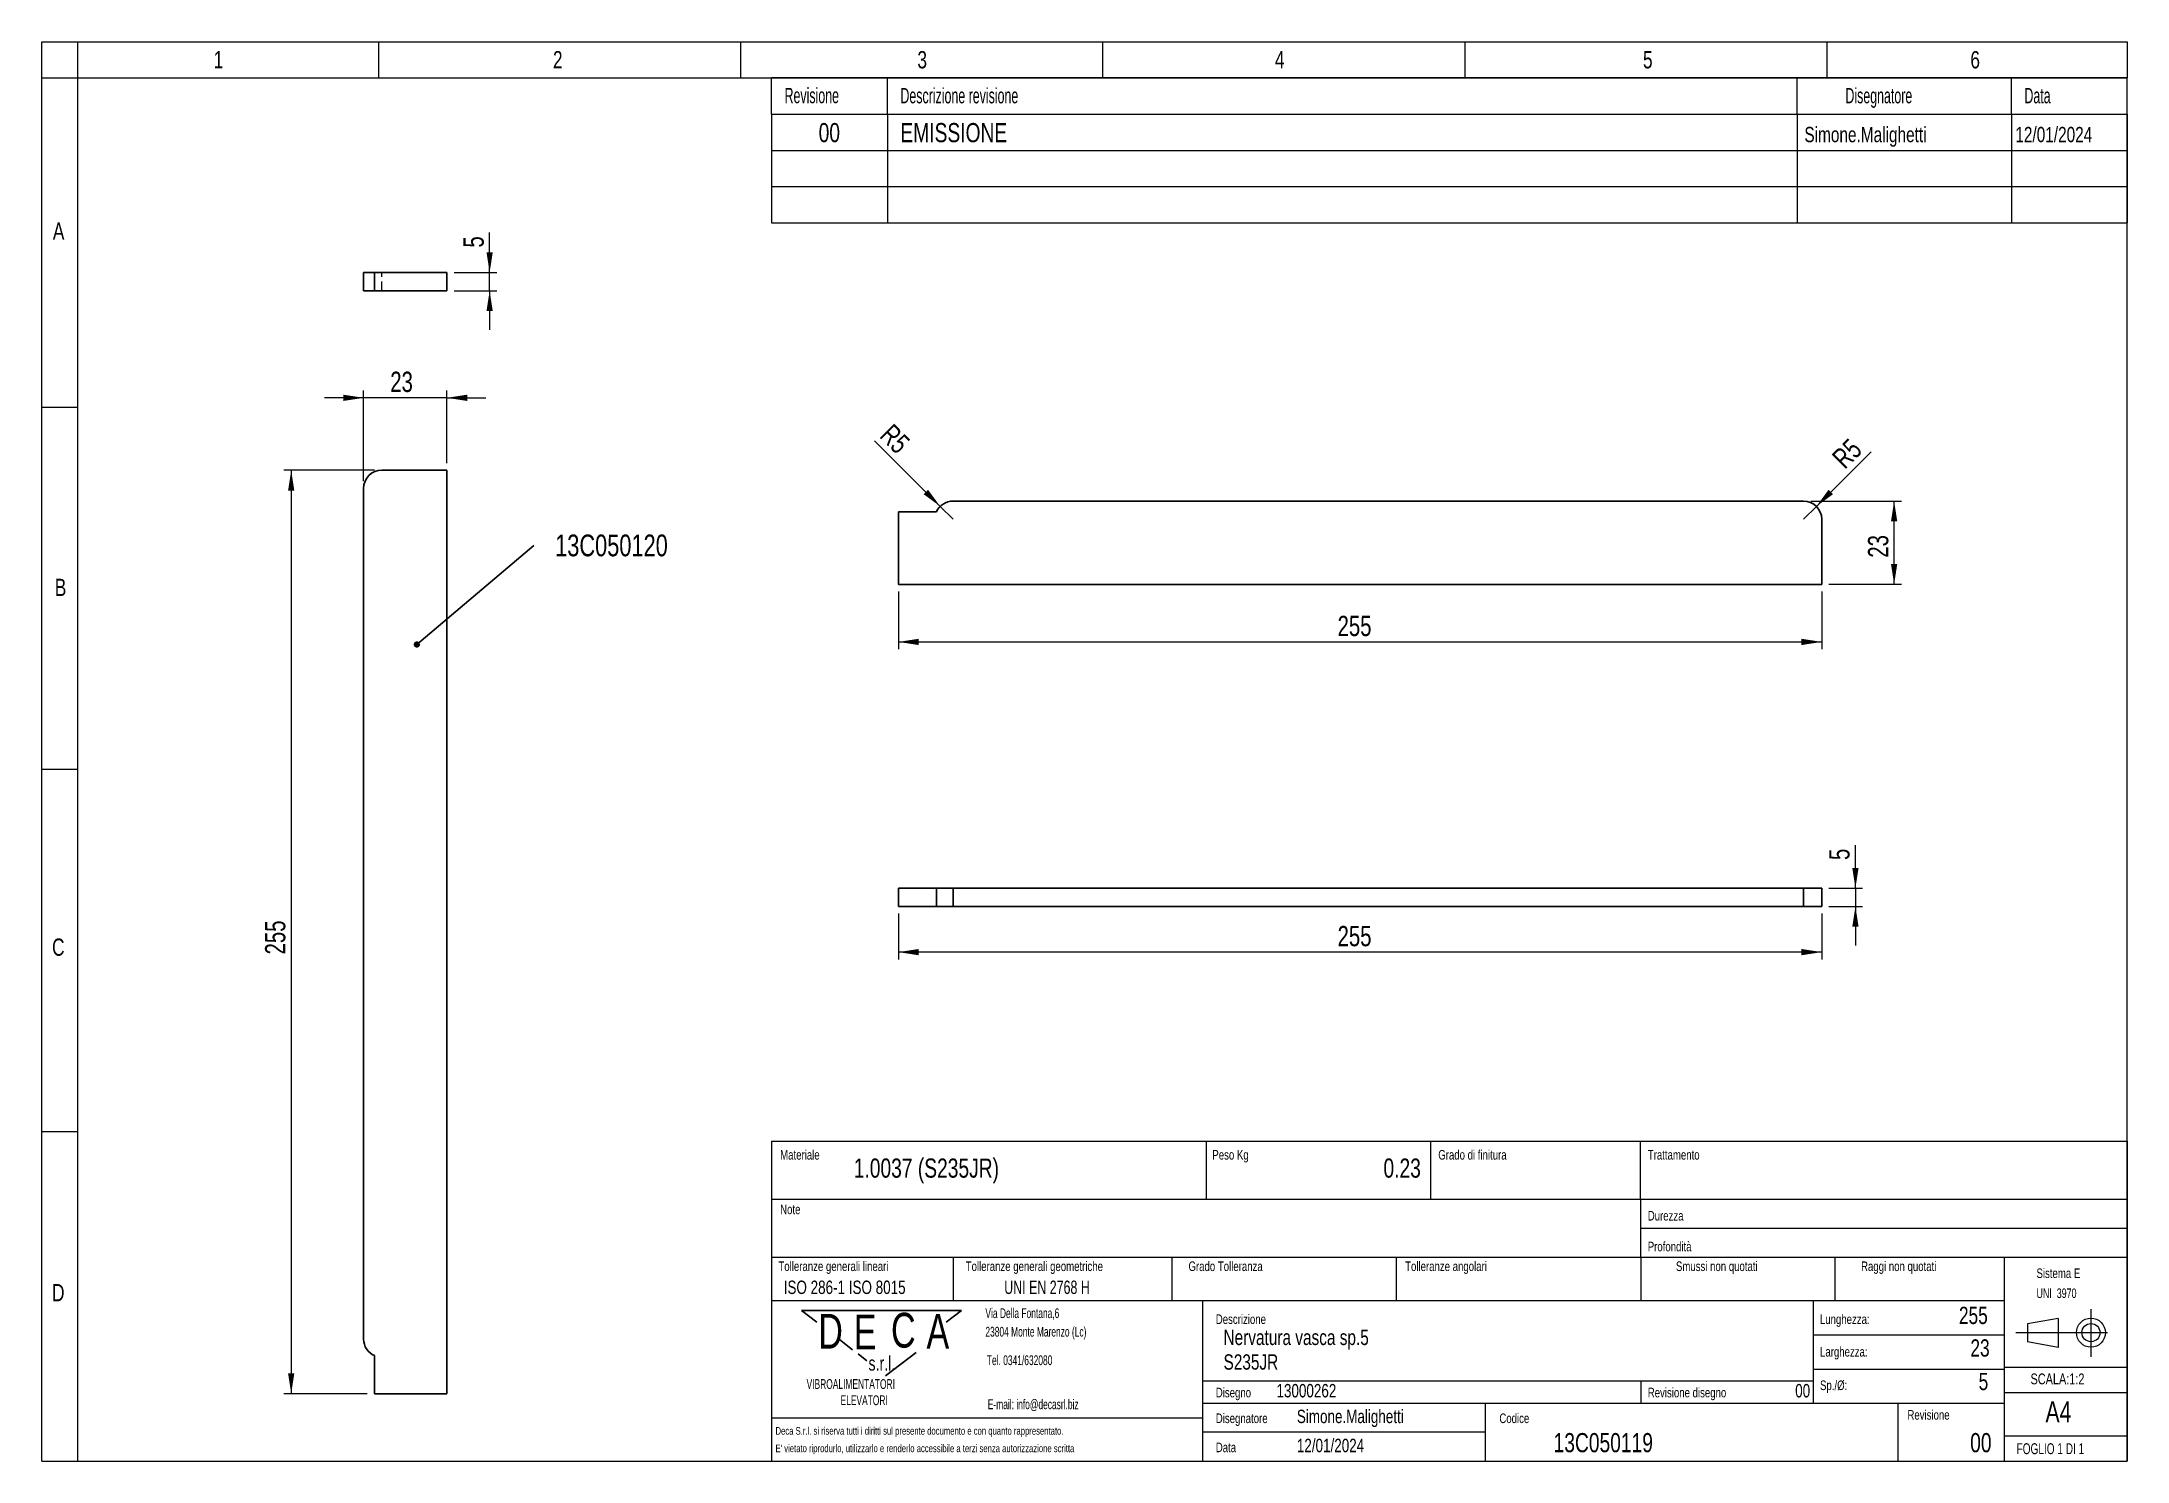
# Model space of a CAD drawing. Header units: millimetres. Extents: x 9 to 585, y 13 to 405.
import ezdxf

# ---------------------------------------------------------------- set-up
doc = ezdxf.new("R2010")
doc.units = ezdxf.units.MM
doc.header["$LTSCALE"] = 2
doc.linetypes.add('CENTERX2', pattern=[20.32, 12.7, -2.54, 2.54, -2.54])
doc.linetypes.add('HIDDEN', pattern=[1.905, 1.27, -0.635])
doc.layers.add('FORMAT', color=7, linetype='Continuous')
doc.layers.add('TESTO', color=179, linetype='Continuous')
doc.styles.add('SLDTEXTSTYLE0', font='TXT', dxfattribs={"width": 0.75})
doc.styles.add('SLDTEXTSTYLE1', font='TXT', dxfattribs={"width": 0.605})
doc.styles.add('SLDTEXTSTYLE2', font='TXT', dxfattribs={"width": 0.732984})
doc.styles.add('SLDTEXTSTYLE3', font='TXT', dxfattribs={"width": 0.643617})
doc.styles.add('SLDTEXTSTYLE4', font='TXT', dxfattribs={"width": 0.694444})
doc.styles.add('SLDTEXTSTYLE5', font='TXT', dxfattribs={"width": 0.692308})
doc.dimstyles.new('SLDDIMSTYLE0', dxfattribs={"dimtxt": 5.6, "dimasz": 5.6, "dimexe": 0, "dimexo": 0.0625, "dimgap": 1.4, "dimtad": 1, "dimrnd": 1e-09, "dimzin": 12, "dimdsep": 46, "dimtxsty": 'SLDTEXTSTYLE0', "dimsah": 1, "dimcen": 0, "dimadec": 0, "dimazin": 3, "dimtfac": 1, "dimtofl": 0, "dimtmove": 0, "dimatfit": 3, "dimfxl": 1, "dimfrac": 2, "dimtolj": 1, "dimtzin": 12, "dimarcsym": 0})
doc.dimstyles.new('SLDDIMSTYLE1', dxfattribs={"dimtxt": 5.6, "dimasz": 5.6, "dimexe": 0, "dimexo": 0.0625, "dimgap": 1.4, "dimtad": 1, "dimrnd": 1e-09, "dimzin": 12, "dimdsep": 46, "dimtxsty": 'SLDTEXTSTYLE0', "dimsah": 1, "dimcen": 0.09, "dimadec": 0, "dimazin": 3, "dimtfac": 1, "dimtofl": 0, "dimtmove": 0, "dimatfit": 3, "dimfxl": 1, "dimfrac": 2, "dimtolj": 1, "dimtzin": 12, "dimarcsym": 0})
doc.dimstyles.new('SLDDIMSTYLE2', dxfattribs={"dimtxt": 5.6, "dimasz": 5.6, "dimexe": 0, "dimexo": 0.0625, "dimgap": 1.4, "dimtad": 1, "dimrnd": 1e-09, "dimzin": 12, "dimdsep": 46, "dimtxsty": 'SLDTEXTSTYLE0', "dimsah": 1, "dimcen": 0.09, "dimadec": 0, "dimazin": 3, "dimtfac": 1, "dimtmove": 0, "dimatfit": 0, "dimfxl": 1, "dimfrac": 2, "dimtolj": 1, "dimtzin": 12, "dimarcsym": 0})
doc.dimstyles.new('SLDDIMSTYLE3', dxfattribs={"dimtxt": 0.18, "dimasz": 1.723077, "dimexe": 0, "dimexo": 0.0625, "dimgap": 0, "dimtad": 0, "dimtih": 1, "dimtoh": 1, "dimdec": 0, "dimrnd": 1e-09, "dimzin": 0, "dimdsep": 46, "dimtxsty": 'Standard', "dimblk1": 'DOT', "dimblk2": 'DOT', "dimsah": 1, "dimcen": 0.09, "dimadec": 0, "dimazin": 0, "dimtfac": 1.723077, "dimtdec": 0, "dimtofl": 0, "dimtmove": 0, "dimatfit": 3, "dimldrblk": 'DOT', "dimfxl": 1, "dimfrac": 2, "dimtolj": 1, "dimtzin": 0, "dimarcsym": 0})

# ---------------------------------------------------------------- blocks, each defined once
blk = doc.blocks.new('_D')
at = {"color": 7, "linetype": 'Continuous', "lineweight": 0}
for q in [(514.25, 291.99), (495.62, 273.36)]:
    blk.add_line((499.15, 276.89), q, dxfattribs=at)
at = {"color": 7, "linetype": 'Continuous', "lineweight": 18}
blk.add_solid([(499.15, 276.89), (503.72, 280.24), (502.5, 281.46)], dxfattribs=at)
at = {"color": 7, "linetype": 'Continuous', "lineweight": 18, "insert": (503.07, 290.9), "char_height": 5.6, "attachment_point": 1, "rotation": 45, "style": 'SLDTEXTSTYLE0'}
blk.add_mtext('R5', dxfattribs=at)
blk = doc.blocks.new('_D_1')
at = {"color": 7, "linetype": 'Continuous', "lineweight": 0}
for p, q in [((245.62, 253.36), (245.62, 237.46)), ((500.62, 253.36), (500.62, 237.46)), ((245.62, 239.46), (500.62, 239.46))]:
    blk.add_line(p, q, dxfattribs=at)
at = {"color": 7, "linetype": 'Continuous', "lineweight": 18}
for points in [[(245.62, 239.46), (251.22, 238.59), (251.22, 240.32)], [(500.62, 239.46), (495.02, 240.32), (495.02, 238.59)]]:
    blk.add_solid(points, dxfattribs=at)
at = {"color": 7, "linetype": 'Continuous', "lineweight": 18, "insert": (366.91, 246.67), "char_height": 5.6, "attachment_point": 1, "style": 'SLDTEXTSTYLE0'}
blk.add_mtext('255', dxfattribs=at)
blk = doc.blocks.new('_D_2')
at = {"color": 7, "linetype": 'Continuous', "lineweight": 0}
for p, q in [((497.62, 278.36), (522.62, 278.36)), ((520.62, 255.36), (520.62, 278.36)), ((502.62, 255.36), (522.62, 255.36))]:
    blk.add_line(p, q, dxfattribs=at)
at = {"color": 7, "linetype": 'Continuous', "lineweight": 18}
for points in [[(520.62, 278.36), (519.76, 272.76), (521.48, 272.76)], [(520.62, 255.36), (521.48, 260.96), (519.76, 260.96)]]:
    blk.add_solid(points, dxfattribs=at)
at = {"color": 7, "linetype": 'Continuous', "lineweight": 18, "insert": (513.4, 262.72), "char_height": 5.6, "attachment_point": 1, "rotation": 90, "style": 'SLDTEXTSTYLE0'}
blk.add_mtext('23', dxfattribs=at)
blk = doc.blocks.new('_D_3')
at = {"color": 7, "linetype": 'Continuous', "lineweight": 0}
for q in [(239.06, 295), (260.7, 273.36)]:
    blk.add_line((257.16, 276.89), q, dxfattribs=at)
at = {"color": 7, "linetype": 'Continuous', "lineweight": 18}
blk.add_solid([(257.16, 276.89), (253.81, 281.46), (252.59, 280.24)], dxfattribs=at)
at = {"color": 7, "linetype": 'Continuous', "lineweight": 18, "insert": (244.12, 300.06), "char_height": 5.6, "attachment_point": 1, "rotation": 315, "style": 'SLDTEXTSTYLE0'}
blk.add_mtext('R5', dxfattribs=at)
blk = doc.blocks.new('_D_4')
at = {"color": 7, "linetype": 'Continuous', "lineweight": 0}
for p, q in [((245.62, 164.43), (245.62, 151.8)), ((500.62, 164.43), (500.62, 151.8)), ((500.62, 153.8), (245.62, 153.8))]:
    blk.add_line(p, q, dxfattribs=at)
at = {"color": 7, "linetype": 'Continuous', "lineweight": 18}
for points in [[(245.62, 153.8), (251.22, 152.93), (251.22, 154.66)], [(500.62, 153.8), (495.02, 154.66), (495.02, 152.93)]]:
    blk.add_solid(points, dxfattribs=at)
at = {"color": 7, "linetype": 'Continuous', "lineweight": 18, "insert": (366.91, 161.02), "char_height": 5.6, "attachment_point": 1, "style": 'SLDTEXTSTYLE0'}
blk.add_mtext('255', dxfattribs=at)
blk = doc.blocks.new('_D_5')
at = {"color": 7, "linetype": 'Continuous', "lineweight": 0}
for p, q in [((509.93, 171.43), (509.93, 183.36)), ((502.62, 171.43), (511.93, 171.43)), ((509.93, 171.43), (509.93, 166.43)), ((502.62, 166.43), (511.93, 166.43)), ((509.93, 166.43), (509.93, 155.66))]:
    blk.add_line(p, q, dxfattribs=at)
at = {"color": 7, "linetype": 'Continuous', "lineweight": 18}
for points in [[(509.93, 171.43), (510.8, 177.03), (509.07, 177.03)], [(509.93, 166.43), (509.07, 160.83), (510.8, 160.83)]]:
    blk.add_solid(points, dxfattribs=at)
at = {"color": 7, "linetype": 'Continuous', "lineweight": 18, "insert": (502.71, 179.22), "char_height": 5.6, "attachment_point": 1, "rotation": 90, "style": 'SLDTEXTSTYLE0'}
blk.add_mtext('5', dxfattribs=at)
blk = doc.blocks.new('_D_6')
at = {"color": 7, "linetype": 'Continuous', "lineweight": 0}
for p, q in [((100.92, 286.86), (75.92, 286.86)), ((77.92, 286.86), (77.92, 31.86)), ((98.92, 31.86), (75.92, 31.86))]:
    blk.add_line(p, q, dxfattribs=at)
at = {"color": 7, "linetype": 'Continuous', "lineweight": 18}
for points in [[(77.92, 286.86), (77.06, 281.26), (78.78, 281.26)], [(77.92, 31.86), (78.78, 37.46), (77.06, 37.46)]]:
    blk.add_solid(points, dxfattribs=at)
at = {"color": 7, "linetype": 'Continuous', "lineweight": 18, "insert": (70.7, 153.16), "char_height": 5.6, "attachment_point": 1, "rotation": 90, "style": 'SLDTEXTSTYLE0'}
blk.add_mtext('255', dxfattribs=at)
blk = doc.blocks.new('_D_7')
at = {"color": 7, "linetype": 'Continuous', "lineweight": 0}
for p, q in [((97.92, 306.86), (87.15, 306.86)), ((97.92, 283.86), (97.92, 308.86)), ((120.92, 306.86), (97.92, 306.86)), ((120.92, 288.86), (120.92, 308.86)), ((120.92, 306.86), (131.69, 306.86))]:
    blk.add_line(p, q, dxfattribs=at)
at = {"color": 7, "linetype": 'Continuous', "lineweight": 18}
for points in [[(97.92, 306.86), (92.32, 307.73), (92.32, 306)], [(120.92, 306.86), (126.52, 306), (126.52, 307.73)]]:
    blk.add_solid(points, dxfattribs=at)
at = {"color": 7, "linetype": 'Continuous', "lineweight": 18, "insert": (105.28, 314.08), "char_height": 5.6, "attachment_point": 1, "style": 'SLDTEXTSTYLE0'}
blk.add_mtext('23', dxfattribs=at)
blk = doc.blocks.new('SW_NOTE_0')
at = {"color": 0, "linetype": 'Continuous', "lineweight": 0, "insert": (21.47, 2.98), "char_height": 6, "attachment_point": 2, "style": 'SLDTEXTSTYLE0'}
blk.add_mtext('13C050120', dxfattribs=at)
blk = doc.blocks.new('_Dot')
at = {"color": 0, "linetype": 'ByBlock', "lineweight": -2}
blk.add_line((-0.5, 0), (-1, 0), dxfattribs=at)
at = {"color": 0, "linetype": 'ByBlock', "const_width": 0.5}
blk.add_lwpolyline([(-0.25, 0, 1), (0.25, 0, 1)], format="xyb", close=True, dxfattribs=at)
blk = doc.blocks.new('_D_8')
at = {"color": 7, "linetype": 'Continuous', "lineweight": 0}
for p, q in [((132.72, 341.44), (132.72, 352.49)), ((122.92, 341.44), (134.72, 341.44)), ((132.72, 336.44), (132.72, 341.44)), ((122.92, 336.44), (134.72, 336.44)), ((132.72, 336.44), (132.72, 325.67))]:
    blk.add_line(p, q, dxfattribs=at)
at = {"color": 7, "linetype": 'Continuous', "lineweight": 18}
for points in [[(132.72, 341.44), (133.58, 347.04), (131.86, 347.04)], [(132.72, 336.44), (131.86, 330.84), (133.58, 330.84)]]:
    blk.add_solid(points, dxfattribs=at)
at = {"color": 7, "linetype": 'Continuous', "lineweight": 18, "insert": (125.5, 348.35), "char_height": 5.6, "attachment_point": 1, "rotation": 90, "style": 'SLDTEXTSTYLE0'}
blk.add_mtext('5', dxfattribs=at)

msp = doc.modelspace()

# ---------------------------------------------------------------- linework, layer by layer
at = {"color": 7, "linetype": 'Continuous', "lineweight": 18}
for p, q in [((9.014, 395.197), (9.014, 405.197)), ((9.014, 405.197), (19.014, 405.197)), ((19.014, 405.197), (585.014, 405.197)), ((19.014, 395.197), (19.014, 405.197)), ((102.014, 405.197), (102.014, 395.197)), ((202.014, 405.197), (202.014, 395.197)), ((302.014, 405.197), (302.014, 395.197)), ((402.014, 405.197), (402.014, 395.197)), ((502.014, 405.197), (502.014, 395.197)), ((585.014, 405.197), (585.014, 395.197)), ((9.014, 13.197), (9.014, 395.197)), ((9.014, 395.197), (19.014, 395.197)), ((19.014, 13.197), (19.014, 395.197)), ((19.014, 395.197), (585.014, 395.197)), ((585.014, 395.197), (210.614, 395.197)), ((210.614, 395.197), (585.014, 395.197)), ((210.614, 385.197), (210.614, 395.197)), ((210.614, 395.197), (585.014, 395.197)), ((242.614, 385.197), (242.614, 395.197)), ((493.838, 385.197), (493.838, 395.197)), ((553.014, 385.197), (553.014, 395.197)), ((585.014, 13.197), (585.014, 395.197)), ((585.014, 385.197), (585.014, 395.197)), ((585.014, 385.197), (585.014, 395.197)), ((210.614, 385.197), (585.014, 385.197)), ((210.614, 385.197), (210.614, 355.197)), ((242.614, 385.197), (242.614, 355.197)), ((493.838, 385.197), (493.838, 355.197)), ((553.014, 385.197), (553.014, 355.197)), ((585.014, 385.197), (585.014, 355.197)), ((585.014, 385.197), (585.014, 355.197)), ((210.614, 375.197), (585.014, 375.197)), ((210.614, 365.197), (585.014, 365.197)), ((210.614, 355.197), (585.014, 355.197)), ((19.014, 304.197), (9.014, 304.197)), ((19.014, 204.197), (9.014, 204.197)), ((19.014, 104.197), (9.014, 104.197)), ((210.592, 101.602), (210.592, 13.202)), ((210.592, 101.602), (584.993, 101.602)), ((330.592, 101.602), (330.592, 85.602)), ((392.592, 101.602), (392.592, 85.602)), ((450.592, 85.602), (450.592, 101.602)), ((584.993, 101.602), (584.993, 13.202)), ((585.014, 101.597), (585.014, 13.197)), ((210.592, 85.602), (584.993, 85.602)), ((450.592, 85.602), (450.592, 69.6)), ((450.592, 77.602), (584.993, 77.602)), ((210.592, 69.6), (584.993, 69.6)), ((260.725, 69.6), (260.725, 57.602)), ((321.12, 69.6), (321.12, 57.602)), ((383.081, 69.6), (383.081, 57.602)), ((450.625, 69.6), (450.625, 57.602)), ((504.216, 69.6), (504.216, 57.602)), ((550.992, 69.6), (550.992, 13.202)), ((210.592, 57.602), (329.592, 57.602)), ((329.592, 57.602), (329.592, 13.202)), ((329.592, 57.602), (550.992, 57.602)), ((498.254, 57.602), (498.254, 48.135)), ((565.943, 52.658), (557.434, 51.158)), ((565.943, 52.658), (565.902, 44.658)), ((498.254, 48.135), (498.254, 38.668)), ((498.254, 48.135), (550.992, 48.135)), ((557.434, 51.158), (557.434, 46.158)), ((565.902, 44.658), (557.434, 46.158)), ((329.592, 35.402), (498.254, 35.402)), ((450.625, 35.402), (450.625, 29.202)), ((498.254, 38.668), (498.254, 29.202)), ((498.254, 38.668), (550.992, 38.668)), ((550.992, 39.202), (584.993, 39.202)), ((550.993, 39.202), (584.993, 39.202)), ((550.993, 39.202), (550.993, 13.202)), ((329.592, 29.202), (550.992, 29.202)), ((407.634, 29.202), (407.634, 13.202)), ((521.605, 29.202), (521.605, 13.202)), ((550.993, 32.202), (584.993, 32.202)), ((210.592, 25.202), (329.723, 25.202)), ((407.634, 21.202), (329.592, 21.202)), ((550.993, 20.202), (584.993, 20.202)), ((9.014, 13.197), (19.014, 13.197)), ((19.014, 13.197), (585.014, 13.197)), ((210.592, 13.202), (584.993, 13.202)), ((210.593, 13.202), (584.993, 13.202)), ((210.614, 13.197), (585.014, 13.197))]:
    msp.add_line(p, q, dxfattribs=at)
at = {"color": 7, "linetype": 'Continuous', "lineweight": 25}
for p, q in [((97.923, 336.438), (97.923, 341.438)), ((97.923, 341.438), (100.923, 341.438)), ((100.923, 341.438), (120.923, 341.438)), ((100.923, 341.438), (100.923, 336.438)), ((120.923, 336.438), (120.923, 341.438)), ((100.923, 336.438), (97.923, 336.438)), ((100.923, 336.438), (120.923, 336.438)), ((120.923, 286.865), (102.923, 286.865)), ((120.923, 31.865), (120.923, 286.865)), ((97.923, 281.865), (97.923, 46.947)), ((495.617, 278.358), (260.699, 278.358)), ((245.617, 275.358), (256.117, 275.358)), ((245.617, 275.358), (245.617, 255.358)), ((500.617, 255.358), (500.617, 273.358)), ((245.617, 255.358), (500.617, 255.358)), ((245.617, 166.428), (245.617, 171.428)), ((256.117, 171.428), (245.617, 171.428)), ((256.117, 166.428), (256.117, 171.428)), ((256.117, 171.428), (260.699, 171.428)), ((260.699, 171.428), (260.699, 166.428)), ((495.617, 171.428), (260.699, 171.428)), ((495.617, 166.428), (495.617, 171.428)), ((495.617, 171.428), (500.617, 171.428)), ((500.617, 171.428), (500.617, 166.428)), ((245.617, 166.428), (256.117, 166.428)), ((260.699, 166.428), (256.117, 166.428)), ((495.617, 166.428), (260.699, 166.428)), ((500.617, 166.428), (495.617, 166.428)), ((100.923, 31.865), (100.923, 42.365)), ((100.923, 31.865), (120.923, 31.865))]:
    msp.add_line(p, q, dxfattribs=at)
at = {"color": 7, "linetype": 'HIDDEN', "lineweight": 18}
msp.add_line((102.923, 336.438), (102.923, 341.438), dxfattribs=at)
at = {"color": 7, "linetype": 'CENTERX2', "lineweight": 18}
for p, q in [((574.98, 55.219), (574.98, 42.029)), ((554.194, 48.715), (581.189, 48.715))]:
    msp.add_line(p, q, dxfattribs=at)
at = {"color": 7, "linetype": 'Continuous', "lineweight": 18}
for radius in [4, 2.5]:
    msp.add_circle((574.98, 48.715), radius, dxfattribs=at)
at = {"color": 7, "linetype": 'Continuous', "lineweight": 25}
for centre, start, end in [((102.923, 281.865), 90, 180), ((260.699, 273.358), 90, 156.421822), ((495.617, 273.358), 0, 90), ((102.923, 46.947), 180, 246.421822)]:
    msp.add_arc(centre, 5, start, end, dxfattribs=at)
at = {"layer": 'TESTO'}
for p, q in [((218.895, 54.818), (263.038, 54.818)), ((218.895, 54.818), (223.048, 51.627)), ((263.038, 54.818), (258.848, 51.599)), ((229.354, 46.783), (232.969, 44.006)), ((234.497, 42.856), (236.94, 40.944)), ((250.492, 43.251), (242.097, 36.802))]:
    msp.add_line(p, q, dxfattribs=at)

# ---------------------------------------------------------------- block references
at = {"color": 7, "linetype": 'Continuous', "lineweight": 0}
msp.add_blockref('SW_NOTE_0', (144.898, 266.125), dxfattribs=at)

# ---------------------------------------------------------------- texts
for s, insert, char_height, attachment_point, style in [('1', (56.513, 402.603), 4.763, 1, 'SLDTEXTSTYLE0'), ('2', (150.205, 402.603), 4.763, 1, 'SLDTEXTSTYLE0'), ('3', (250.868, 402.603), 4.763, 1, 'SLDTEXTSTYLE0'), ('4', (349.588, 402.603), 4.763, 1, 'SLDTEXTSTYLE0'), ('5', (451.254, 402.603), 4.763, 1, 'SLDTEXTSTYLE0'), ('6', (541.672, 402.603), 4.763, 1, 'SLDTEXTSTYLE0'), ('Revisione', (214.173, 392.454), 4.2333, 1, 'SLDTEXTSTYLE1'), ('Descrizione revisione', (246.177, 392.418), 4.23333, 1, 'SLDTEXTSTYLE1'), ('Disegnatore', (507.163, 392.418), 4.23333, 1, 'SLDTEXTSTYLE1'), ('Data', (556.6, 392.418), 4.2333, 1, 'SLDTEXTSTYLE1'), ('00', (223.589, 382.736), 5.2917, 1, 'SLDTEXTSTYLE0'), ('EMISSIONE', (246.177, 382.736), 5.2917, 1, 'SLDTEXTSTYLE0'), ('Simone.Malighetti', (495.838, 381.683), 4.23333, 1, 'SLDTEXTSTYLE0'), ('12/01/2024', (554.096, 381.683), 4.2333, 1, 'SLDTEXTSTYLE0'), ('A', (12.097, 355.281), 4.763, 1, 'SLDTEXTSTYLE0'), ('B', (12.626, 256.891), 4.763, 1, 'SLDTEXTSTYLE0'), ('C', (11.867, 157.559), 4.763, 1, 'SLDTEXTSTYLE0'), ('Materiale', (212.957, 99.147), 2.6458, 1, 'SLDTEXTSTYLE0'), ('Peso Kg', (332.331, 99.147), 2.6458, 1, 'SLDTEXTSTYLE0'), ('Grado di finitura', (394.723, 99.147), 2.64583, 1, 'SLDTEXTSTYLE0'), ('Trattamento', (452.592, 99.147), 2.64583, 1, 'SLDTEXTSTYLE0'), ('1.0037 (S235JR)', (233.281, 96.807), 5.29167, 1, 'SLDTEXTSTYLE0'), ('0.23', (389.912, 96.807), 5.2917, 3, 'SLDTEXTSTYLE0'), ('Note', (212.957, 84.081), 2.6458, 1, 'SLDTEXTSTYLE0'), ('Durezza', (452.575, 82.325), 2.6458, 1, 'SLDTEXTSTYLE0'), ('Profondità', (452.575, 73.819), 2.6458, 1, 'SLDTEXTSTYLE0'), ('Tolleranze generali lineari', (212.483, 68.374), 2.64583, 1, 'SLDTEXTSTYLE0'), ('Tolleranze generali geometriche', (264.212, 68.374), 2.64583, 1, 'SLDTEXTSTYLE0'), ('Grado Tolleranza', (325.732, 68.374), 2.64583, 1, 'SLDTEXTSTYLE0'), ('Tolleranze angolari', (385.573, 68.374), 2.64583, 1, 'SLDTEXTSTYLE0'), ('Smussi non quotati', (460.36, 68.374), 2.64583, 1, 'SLDTEXTSTYLE0'), ('Raggi non quotati', (511.485, 68.374), 2.64583, 1, 'SLDTEXTSTYLE0'), ('Sistema E', (559.935, 66.447), 2.6458, 1, 'SLDTEXTSTYLE0'), ('D', (11.867, 62.144), 4.763, 1, 'SLDTEXTSTYLE0'), ('ISO 286-1 ISO 8015', (213.945, 63.094), 3.70417, 1, 'SLDTEXTSTYLE0'), ('UNI EN 2768 H', (274.841, 63.094), 3.70417, 1, 'SLDTEXTSTYLE5'), ('UNI  3970', (559.935, 60.919), 2.6458, 1, 'SLDTEXTSTYLE4'), ('Descrizione', (333.274, 53.761), 2.64583, 1, 'SLDTEXTSTYLE0'), ('Lunghezza:', (500.127, 53.761), 2.6458, 1, 'SLDTEXTSTYLE0'), ('255', (546.486, 55.866), 4.7625, 3, 'SLDTEXTSTYLE0'), ('Nervatura vasca sp.5', (335.414, 49.525), 4.23333, 1, 'SLDTEXTSTYLE0'), ('23', (546.999, 46.865), 4.7625, 3, 'SLDTEXTSTYLE0'), ('S235JR', (335.414, 42.733), 4.2333, 1, 'SLDTEXTSTYLE0'), ('Larghezza:', (500.159, 44.759), 2.6458, 1, 'SLDTEXTSTYLE0'), ('13000262', (350.036, 34.542), 3.7042, 1, 'SLDTEXTSTYLE0'), ('00', (497.429, 34.542), 3.7042, 3, 'SLDTEXTSTYLE0'), ('Sp./Ø:', (500.159, 35.505), 2.6458, 1, 'SLDTEXTSTYLE0'), ('5', (546.62, 37.61), 4.763, 3, 'SLDTEXTSTYLE0'), ('SCALA:1:2', (558.294, 37.441), 3, 1, 'SLDTEXTSTYLE0'), ('Disegno', (333.274, 33.49), 2.6458, 1, 'SLDTEXTSTYLE0'), ('Revisione disegno', (452.575, 33.49), 2.64583, 1, 'SLDTEXTSTYLE0'), ('A4', (562.43, 29.788), 5.8208, 1, 'SLDTEXTSTYLE0'), ('Disegnatore', (333.274, 26.394), 2.64583, 1, 'SLDTEXTSTYLE0'), ('Simone.Malighetti', (355.665, 27.446), 3.70417, 1, 'SLDTEXTSTYLE0'), ('Codice', (411.594, 26.394), 2.6458, 1, 'SLDTEXTSTYLE0'), ('Revisione', (524.293, 27.337), 2.6458, 1, 'SLDTEXTSTYLE0'), ('Deca S.r.l. si riserva tutti i diritti sul presente documento e con quanto rappresentato.', (211.676, 22.652), 2.11667, 1, 'SLDTEXTSTYLE0'), ("E' vietato riprodurlo, utilizzarlo e renderlo accessibile a terzi senza autorizzazione scritta", (211.676, 17.83), 2.11667, 1, 'SLDTEXTSTYLE0'), ('Data', (333.274, 18.356), 2.6458, 1, 'SLDTEXTSTYLE0'), ('12/01/2024', (355.665, 19.409), 3.7042, 1, 'SLDTEXTSTYLE0'), ('13C050119', (426.568, 20.988), 5.2917, 1, 'SLDTEXTSTYLE0'), ('00', (547.523, 20.988), 5.2917, 3, 'SLDTEXTSTYLE0'), ('FOGLIO 1 DI 1', (554.439, 18.171), 3, 1, 'SLDTEXTSTYLE5')]:
    msp.add_mtext(s, dxfattribs=dict(at, insert=insert, char_height=char_height, attachment_point=attachment_point, style=style))
at = {"layer": 'FORMAT', "char_height": 2.7, "attachment_point": 1, "style": 'SLDTEXTSTYLE3'}
for s, insert in [('Via Della Fontana,6', (269.644, 55.439)), ('23804 Monte Marenzo (Lc)', (269.644, 50.32)), ('Tel. 0341/632080', (270.046, 42.453)), ('VIBROALIMENTATORI', (220.263, 35.882)), ('ELEVATORI', (229.644, 31.398)), ('E-mail: info@decasrl.biz', (270.305, 30.286))]:
    msp.add_mtext(s, dxfattribs=dict(at, insert=insert))
at = {"layer": 'TESTO', "attachment_point": 1, "style": 'SLDTEXTSTYLE2'}
for s, insert, char_height in [('D', (223.478, 53.912), 9.6), ('E', (233.281, 53.7), 9.6), ('C', (243.579, 54.192), 9.6), ('A', (253.375, 53.912), 9.6), ('s.r.l.', (237.353, 42.227), 4)]:
    msp.add_mtext(s, dxfattribs=dict(at, insert=insert, char_height=char_height))

# ---------------------------------------------------------------- dimensions: what is measured, and where the dimension line sits
at = {"color": 7, "linetype": 'Continuous', "lineweight": 18}
for base, p1, p2, dimstyle, picture, middle in [((132.719, 341.438), (120.923, 336.438), (120.923, 341.438), 'SLDDIMSTYLE2', '_D_8', (132.719, 350.422)), ((77.923, 31.865), (102.923, 286.865), (100.923, 31.865), 'SLDDIMSTYLE1', '_D_6', (77.923, 159.365)), ((520.617, 278.358), (500.617, 255.358), (495.617, 278.358), 'SLDDIMSTYLE1', '_D_2', (520.617, 266.858)), ((509.934, 166.428), (500.617, 171.428), (500.617, 166.428), 'SLDDIMSTYLE2', '_D_5', (509.934, 181.289))]:
    dim = msp.add_linear_dim(base=base, p1=p1, p2=p2, angle=90, dimstyle=dimstyle, dxfattribs=at)
    dim.commit()
    dim.dimension.update_dxf_attribs({"geometry": picture, "text_midpoint": middle, "dimtype": 160})
for base, p1, p2, dimstyle, picture, middle in [((97.923, 306.865), (120.923, 286.865), (97.923, 281.865), 'SLDDIMSTYLE2', '_D_7', (109.423, 306.865)), ((500.617, 239.456), (245.617, 255.358), (500.617, 255.358), 'SLDDIMSTYLE1', '_D_1', (373.117, 239.456)), ((245.617, 153.796), (500.617, 166.428), (245.617, 166.428), 'SLDDIMSTYLE1', '_D_4', (373.117, 153.796))]:
    dim = msp.add_linear_dim(base=base, p1=p1, p2=p2, dimstyle=dimstyle, dxfattribs=at)
    dim.commit()
    dim.dimension.update_dxf_attribs({"geometry": picture, "text_midpoint": middle, "dimtype": 160})
for center, mpoint, picture, middle in [((260.699, 273.358), (257.164, 276.893), '_D_3', (241.871, 292.186)), ((495.617, 273.358), (499.152, 276.893), '_D', (511.487, 289.228))]:
    dim = msp.add_radius_dim(center=center, mpoint=mpoint, dimstyle='SLDDIMSTYLE0', dxfattribs=at)
    dim.commit()
    dim.dimension.update_dxf_attribs({"geometry": picture, "text_midpoint": middle, "dimtype": 164})

# ---------------------------------------------------------------- leaders
at = {"color": 7, "linetype": 'Continuous', "lineweight": 0}
msp.add_leader([(112.624, 238.746), (144.898, 266.125)], dimstyle='SLDDIMSTYLE3', dxfattribs=at)

doc.saveas('drawing.dxf')
